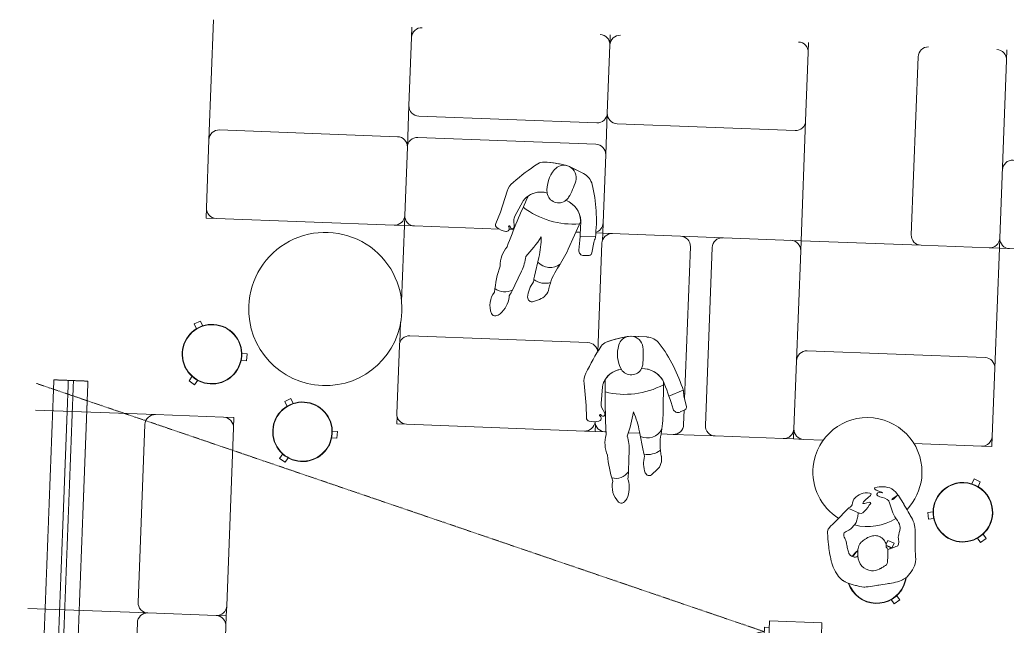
# Model space of a CAD drawing. Header units: millimetres. Extents: x 17567 to 83301, y -4294 to 56331.
# Drawn here: x 55143 to 60939, y 50159 to 53720 of the extents above; entities that cross this region are included whole.
import ezdxf

# ---------------------------------------------------------------- set-up
doc = ezdxf.new("R2010")
doc.units = ezdxf.units.MM
doc.header["$MEASUREMENT"] = 0
doc.linetypes.add('APR_Dash_3_0-1_5', pattern=[4.5, 3, -1.5])
doc.linetypes.add('Dash', pattern=[6.35, 3.175, -3.175])
for name, color, linetype, lineweight in [('A-DETL-GENF', 92, 'Continuous', 13), ('E-ELEC-EQPM', 71, 'Continuous', 13), ('I-FURN', 40, 'Continuous', 13)]:
    doc.layers.add(name, color=color, linetype=linetype, lineweight=lineweight)

# ---------------------------------------------------------------- blocks, each defined once
blk = doc.blocks.new('Equipment_Retractable Projector Screen_SCR-003 - SCR-003_1-5347848-GA PLAN - LEVEL 11')
at = {"layer": 'I-FURN', "linetype": 'APR_Dash_3_0-1_5', "lineweight": 13}
for p, q in [((-952.9, -93.3), (-952.9, 106.7)), ((-952.9, 106.7), (1632.1, 106.7)), ((1632.1, 106.7), (1632.1, -93.3)), ((-952.9, -8.3), (-952.9, 21.7)), ((-952.9, 21.7), (1632.1, 21.7)), ((1632.1, 21.7), (1632.1, -8.3)), ((1632.1, -8.3), (-952.9, -8.3)), ((1632.1, -93.3), (-952.9, -93.3))]:
    blk.add_line(p, q, dxfattribs=at)
blk = doc.blocks.new('FFE_PRO-001_Projector_Ceiling mounted - PRO-001-4290699-GA PLAN - LEVEL 11')
at = {"layer": 'E-ELEC-EQPM'}
for p, q in [((-150, -148.7), (-150, 160.1)), ((-150, 160.1), (150, 160.1)), ((150, 160.1), (150, -148.7)), ((150, -148.7), (-150, -148.7)), ((-110.9, -176.1), (-110.9, -148.7)), ((-62.9, -148.7), (-62.9, -176.1)), ((-62.9, -176.1), (-110.9, -176.1))]:
    blk.add_line(p, q, dxfattribs=at)
at = {"layer": 'E-ELEC-EQPM', "linetype": 'Dash'}
for q in [(-1378.9, -4500), (1206.1, -4500)]:
    blk.add_line((-86.4, -179.8), q, dxfattribs=at)
blk = doc.blocks.new('Man Skinny_Seated_Plan_ENT - Man Skinny_Seated_Plan_ENT-3506717-GA PLAN - LEVEL 11')
at = {"layer": 'A-DETL-GENF'}
for p, q in [((-538.5, 292.1), (-610.7, 294.5)), ((-538.5, 292.1), (-610.7, 294.5)), ((-409.2, 297.7), (-538.5, 292.1)), ((-409.2, 297.7), (-538.5, 292.1)), ((-589.7, 186), (-557.2, 200.6)), ((-589.7, 186), (-557.2, 200.6)), ((-532, 204.2), (-434.6, 190.3)), ((-532, 204.2), (-434.6, 190.3)), ((-155.7, -85.4), (-145.6, 13.2)), ((-155.7, -85.4), (-146.2, 7)), ((-708.7, -12.2), (-820, -27)), ((-708.7, -12.2), (-820, -27)), ((-962.6, -73.4), (-938.4, -102.5)), ((-962.6, -73.4), (-938.4, -102.5)), ((-603.6, -156.8), (-422.5, -168)), ((-603.6, -156.8), (-422.5, -168)), ((-479.5, -281.1), (-508.7, -195.5)), ((-605.8, -256.1), (-593.8, -285.1)), ((-605.8, -256.1), (-593.8, -285.1)), ((-575, -295.1), (-514.4, -283.6)), ((-575, -295.1), (-514.4, -283.6))]:
    blk.add_line(p, q, dxfattribs=at)
for centre, radius, start, end in [((-611.4, 273.5), 21, 88.12684, 163.46483), ((-611.4, 273.5), 21, 88.12684, 163.46483), ((-404, 183.2), 114.6, 61.48248, 92.59875), ((-404, 183.2), 114.6, 61.48248, 92.59875), ((-513.5, 244.5), 123.1, 163.46483, 190.0284), ((-513.5, 244.5), 123.1, 163.46483, 190.0284), ((-1020.3, -935.9), 1392.2, 53.69227, 61.18723), ((-1020.3, -935.9), 1392.2, 53.69227, 61.18723), ((-810.3, -507.1), 690.4, 92.14779, 105.12257), ((-810.3, -507.1), 690.4, 92.14779, 105.12257), ((-774.4, 19.2), 174.9, 70.51913, 110.68976), ((-774.4, 19.2), 174.9, 70.51913, 110.68976), ((-715.1, -4173.8), 4357.9, 85.74595, 90.01299), ((-715.1, -4173.8), 4357.9, 85.74595, 90.01299), ((-617.4, 226.1), 17.6, 190.02616, 323.35945), ((-617.4, 226.1), 17.6, 190.02616, 323.35945), ((-594.7, 197.2), 12.3, 108.07596, 294.1692), ((-594.7, 197.2), 12.3, 108.07596, 294.1692), ((-599.9, 213), 4.28, 288.33978, 142.41323), ((-599.9, 213), 4.28, 288.33978, 142.41323), ((-538.4, 159.3), 45.4, 81.86725, 114.38813), ((-538.4, 159.3), 45.4, 81.86725, 114.38813), ((-7, 36.1), 478.8, 162.90389, 205.08967), ((-7, 36.1), 478.8, 162.9037, 205.0897), ((-445.6, 113.4), 77.7, 67.99627, 81.86634), ((-445.6, 113.4), 77.7, 67.99602, 81.86634), ((-463.6, 68.7), 125.9, 55.22333, 67.99627), ((-463.6, 68.7), 125.9, 2.67052, 67.99627), ((-233.6, 135.6), 62.8, 17.49659, 53.21888), ((-233.6, 135.6), 62.8, 17.49659, 53.21888), ((-1099.8, 115.9), 22.5, 132.58074, 212.84555), ((-1099.8, 115.9), 22.5, 132.58074, 212.84555), ((-1029.4, 38.2), 127.3, 72.1839, 132.27779), ((-1029.4, 38.2), 127.3, 72.1839, 132.27779), ((-882.9, 137), 92.2, 162.7096, 231.5682), ((-882.9, 137), 92.2, 162.7103, 231.5682), ((-463.6, 68.7), 125.9, 2.59222, 55.22333), ((-773.8, -38), 630.3, 4.66538, 17.78681), ((-773.8, -38), 630.3, 5.60432, 17.78681), ((-1062.8, 140), 66.6, 213.02503, 237.72213), ((-1062.8, 140), 66.6, 213.02503, 237.72213), ((-1025, 216.1), 151.4, 240.97851, 284.19342), ((-1025, 216.1), 151.4, 240.97851, 284.19342), ((-1005.3, 137.3), 70.2, 284.41019, 290.59312), ((-1005.3, 137.3), 70.2, 284.41019, 290.59312), ((-924.5, 283.8), 219.6, 255.18424, 265.67781), ((-924.5, 283.8), 219.6, 255.18424, 265.67781), ((-1314.4, -5018.6), 5097.2, 84.42544, 85.79882), ((-1314.4, -5018.6), 5097.2, 84.42544, 85.79882), ((-795.1, 308.9), 255.6, 264.57283, 284.61408), ((-795.1, 308.9), 255.6, 264.57283, 284.61408), ((-430.1, 761.2), 761.4, 246.7549, 257.78948), ((-430.1, 761.2), 761.4, 246.7549, 257.78948), ((-304.7, 15), 68.1, 119.21951, 239.69966), ((-256.9, -91.4), 184.7, 69.87921, 116.00616), ((-218.3, 14), 72.4, 7.53597, 69.86439), ((-781.1, 530.5), 547.5, 277.5928, 290.29782), ((-781.1, 530.5), 547.5, 277.5928, 290.29782), ((-218.3, 14), 72.4, 273.5364, 354.44782), ((-943, -57.1), 25.5, 108.37798, 219.7863), ((-943, -57.1), 25.5, 108.37798, 219.7863), ((-905, -176.2), 150.5, 70.29913, 107.81722), ((-905, -176.2), 150.5, 70.29913, 107.81722), ((-790.6, -245.4), 220.4, 97.67858, 106.79056), ((-790.6, -245.4), 220.4, 97.67858, 106.79056), ((-733.1, -61.5), 112.3, 164.22075, 216.86838), ((-733.1, -61.5), 112.3, 164.2197, 216.8672), ((-649.2, -60.1), 98.5, 153.38474, 238.59839), ((-649.2, -60.1), 98.5, 153.3707, 238.5667), ((-476.9, -41.3), 137.9, 288.0056, 358.94875), ((-476.9, -41.3), 137.9, 293.2265, 358.94875), ((-304.7, 15), 68.1, 239.69966, 259.54648), ((-240, 365.4), 424.4, 259.5461, 273.53661), ((-872.3, -47.5), 86, 219.78634, 278.7922), ((-872.3, -47.5), 86, 219.78634, 278.7922), ((-251.9, -75.5), 96.6, 304.25592, 354.1249), ((-251.9, -75.5), 96.6, 304.25592, 354.1249), ((-808, -463.2), 334.7, 76.49421, 98.79222), ((-808, -463.2), 334.7, 76.49421, 98.79222), ((-557.4, 579.8), 738, 256.49423, 266.4185), ((-557.4, 579.8), 738, 256.49423, 266.4185), ((-1207.1, 2185.3), 2481.2, 284.4905, 288.14952), ((-1207.1, 2185.3), 2481.2, 284.4905, 288.14952), ((-692.8, 576.7), 883.9, 283.74076, 304.08541), ((-692.8, 576.7), 883.9, 283.74076, 304.08541), ((-476.9, -41.3), 137.9, 288.0056, 293.2265), ((-579.1, -245), 29, 104.49232, 202.50805), ((-579.1, -245), 29, 104.49232, 202.50805), ((-578.4, -278.8), 16.6, 202.39525, 281.58956), ((-578.4, -278.8), 16.6, 202.39525, 281.58956), ((-503.9, -338.2), 55.6, 84.00084, 100.96231), ((-503.9, -338.2), 55.6, 84.00084, 100.96231), ((-493.4, -238.4), 44.8, 264.00103, 283.54491), ((-493.4, -238.4), 44.8, 264.00103, 283.54491)]:
    blk.add_arc(centre, radius, start, end, dxfattribs=at)
blk = doc.blocks.new('Man_Sitting_01_ENT - Man Sitting-9509310-GA PLAN - LEVEL 11')
at = {"layer": 'I-FURN'}
for p, q in [((0, 289.9), (-11, 283.6)), ((0, 289.9), (-11, 283.6)), ((11.5, 295.5), (0, 289.9)), ((11.5, 295.5), (0, 289.9)), ((35.3, 304.9), (23.4, 300.5)), ((35.3, 304.9), (23.4, 300.5)), ((47.3, 308.6), (35.3, 304.9)), ((47.3, 308.6), (35.3, 304.9)), ((59.4, 311.6), (47.3, 308.6)), ((59.4, 311.6), (47.3, 308.6)), ((71.7, 313.8), (59.4, 311.6)), ((71.7, 313.8), (59.4, 311.6)), ((78.9, 314.6), (71.7, 313.8)), ((78.9, 314.6), (71.7, 313.8)), ((84.2, 315), (78.9, 314.6)), ((84.2, 315), (78.9, 314.6)), ((96.8, 316), (84.2, 315)), ((96.8, 316), (84.2, 315)), ((109.3, 316.8), (96.8, 316)), ((109.3, 316.8), (96.8, 316)), ((121.9, 317.4), (109.3, 316.8)), ((121.9, 317.4), (109.3, 316.8)), ((134.4, 317.8), (121.9, 317.4)), ((134.4, 317.8), (121.9, 317.4)), ((147, 318.1), (134.4, 317.8)), ((147, 318.1), (134.4, 317.8)), ((159.5, 318.3), (147, 318.1)), ((159.5, 318.3), (147, 318.1)), ((172.1, 318.4), (159.5, 318.3)), ((172.1, 318.4), (159.5, 318.3)), ((179.6, 318.4), (172.1, 318.4)), ((179.6, 318.4), (172.1, 318.4)), ((184.6, 318.4), (179.6, 318.4)), ((184.6, 318.4), (179.6, 318.4)), ((197.2, 318.1), (184.6, 318.4)), ((197.2, 318.1), (184.6, 318.4)), ((234.8, 316), (222.2, 317)), ((234.8, 316), (222.2, 317)), ((247.3, 314.7), (234.8, 316)), ((247.3, 314.7), (234.8, 316)), ((255.1, 313.7), (247.3, 314.7)), ((255.1, 313.7), (247.3, 314.7)), ((259.9, 312.9), (255.1, 313.7)), ((259.9, 312.9), (255.1, 313.7)), ((271.9, 308.3), (259.9, 312.9)), ((271.9, 308.3), (259.9, 312.9)), ((276.3, 304.4), (271.9, 308.3)), ((276.3, 304.4), (271.9, 308.3)), ((280.7, 299.2), (276.3, 304.4)), ((280.7, 299.2), (276.3, 304.4)), ((288.6, 289.3), (280.7, 299.2)), ((288.6, 289.3), (280.7, 299.2)), ((-55, 238.4), (-61.2, 227.5)), ((-55, 238.4), (-61.2, 227.5)), ((-47.9, 249.1), (-55, 238.4)), ((-47.9, 249.1), (-55, 238.4)), ((-45.4, 252.5), (-47.9, 249.1)), ((-45.4, 252.5), (-47.9, 249.1)), ((-11, 283.6), (-21.3, 276.5)), ((-11, 283.6), (-21.3, 276.5)), ((296.3, 279.3), (288.6, 289.3)), ((296.3, 279.3), (288.6, 289.3)), ((303.8, 269.3), (296.3, 279.3)), ((303.8, 269.3), (296.3, 279.3)), ((311.2, 259.3), (303.8, 269.3)), ((311.2, 259.3), (303.8, 269.3)), ((318.7, 249.3), (311.2, 259.3)), ((318.7, 249.3), (311.2, 259.3)), ((326.2, 239.5), (318.7, 249.3)), ((326.2, 239.5), (318.7, 249.3)), ((-80.6, 181.3), (-85.2, 169.3)), ((-80.6, 181.3), (-85.2, 169.3)), ((-78.2, 187.8), (-80.6, 181.3)), ((-78.2, 187.8), (-80.6, 181.3)), ((-76.2, 193.2), (-78.2, 187.8)), ((-76.2, 193.2), (-78.2, 187.8)), ((-71.6, 204.9), (-76.2, 193.2)), ((-71.6, 204.9), (-76.2, 193.2)), ((-66.7, 216.3), (-71.6, 204.9)), ((-66.7, 216.3), (-71.6, 204.9)), ((-61.2, 227.5), (-66.7, 216.3)), ((-61.2, 227.5), (-66.7, 216.3)), ((88.7, 169.8), (89.9, 177.6)), ((88.7, 169.8), (89.9, 177.6)), ((89.9, 177.6), (93.1, 185.6)), ((89.9, 177.6), (93.1, 185.6)), ((93.1, 185.6), (97.7, 193.1)), ((93.1, 185.6), (97.7, 193.1)), ((97.7, 193.1), (103.5, 199.5)), ((97.7, 193.1), (103.5, 199.5)), ((103.5, 199.5), (110, 204.2)), ((103.5, 199.5), (110, 204.2)), ((110, 204.2), (114.4, 206.1)), ((110, 204.2), (114.4, 206.1)), ((114.4, 206.1), (116.8, 206.8)), ((114.4, 206.1), (116.8, 206.8)), ((116.8, 206.8), (123.8, 208.4)), ((116.8, 206.8), (123.8, 208.4)), ((123.8, 208.4), (130.7, 209.5)), ((123.8, 208.4), (130.7, 209.5)), ((130.7, 209.5), (137.6, 210.3)), ((130.7, 209.5), (137.6, 210.3)), ((137.6, 210.3), (144.6, 210.9)), ((137.6, 210.3), (144.6, 210.9)), ((144.6, 210.9), (151.5, 211.2)), ((144.6, 210.9), (151.5, 211.2)), ((151.5, 211.2), (158.5, 211.5)), ((151.5, 211.2), (158.5, 211.5)), ((158.5, 211.5), (165.5, 211.8)), ((158.5, 211.5), (165.5, 211.8)), ((165.5, 211.8), (172.4, 212.2)), ((165.5, 211.8), (172.4, 212.2)), ((172.4, 212.2), (179.3, 212.7)), ((172.4, 212.2), (179.3, 212.7)), ((179.3, 212.7), (184.8, 213.4)), ((179.3, 212.7), (184.8, 213.4)), ((184.8, 213.4), (186.2, 213.6)), ((184.8, 213.4), (186.2, 213.6)), ((186.2, 213.6), (193.1, 215)), ((186.2, 213.6), (193.1, 215)), ((193.1, 215), (200, 216.9)), ((193.1, 215), (200, 216.9)), ((200, 216.9), (207, 218.8)), ((200, 216.9), (207, 218.8)), ((207, 218.8), (213.8, 220.6)), ((207, 218.8), (213.8, 220.6)), ((213.8, 220.6), (220.7, 221.7)), ((213.8, 220.6), (220.7, 221.7)), ((220.7, 221.7), (227.5, 221.9)), ((220.7, 221.7), (227.5, 221.9)), ((227.5, 221.9), (230.5, 221.6)), ((227.5, 221.9), (230.5, 221.6)), ((230.5, 221.6), (233.9, 220.6)), ((230.5, 221.6), (233.9, 220.6)), ((233.9, 220.6), (238.9, 217.1)), ((233.9, 220.6), (238.9, 217.1)), ((238.9, 217.1), (242.6, 211.6)), ((238.9, 217.1), (242.6, 211.6)), ((242.6, 211.6), (245.4, 204.8)), ((242.6, 211.6), (245.4, 204.8)), ((245.4, 204.8), (247.8, 197.3)), ((245.4, 204.8), (247.8, 197.3)), ((247.8, 197.3), (250.2, 189.5)), ((247.8, 197.3), (250.2, 189.5)), ((250.2, 189.5), (253, 182.2)), ((250.2, 189.5), (253, 182.2)), ((253, 182.2), (256.5, 175.8)), ((253, 182.2), (256.5, 175.8)), ((256.5, 175.8), (258.1, 173.8)), ((256.5, 175.8), (258.1, 173.8)), ((342.1, 219.8), (334.2, 229.6)), ((342.1, 219.8), (334.2, 229.6)), ((350, 210.1), (342.1, 219.8)), ((350, 210.1), (342.1, 219.8)), ((357.9, 200.3), (350, 210.1)), ((357.9, 200.3), (350, 210.1)), ((365.8, 190.6), (357.9, 200.3)), ((365.8, 190.6), (357.9, 200.3)), ((373.6, 180.7), (365.8, 190.6)), ((373.6, 180.7), (365.8, 190.6)), ((380.3, 172.2), (373.6, 180.7)), ((380.3, 172.2), (373.6, 180.7)), ((-93.6, 132.1), (-93.6, 120.2)), ((-93.6, 132.1), (-93.6, 120.2)), ((-93.6, 120.2), (-93.6, 107.7)), ((-93.6, 120.2), (-93.6, 107.7)), ((-89.3, 157.3), (-92.3, 145.2)), ((-89.3, 157.3), (-92.3, 145.2)), ((-85.2, 169.3), (-89.3, 157.3)), ((-85.2, 169.3), (-89.3, 157.3)), ((89.7, 162.7), (88.7, 169.8)), ((89.7, 162.7), (88.7, 169.8)), ((93.3, 157.1), (89.7, 162.7)), ((93.3, 157.1), (89.7, 162.7)), ((93.3, 155.5), (93.3, 157.1)), ((93.3, 155.5), (93.3, 157.1)), ((99, 155.3), (93.3, 155.5)), ((99, 155.3), (93.3, 155.5)), ((106.8, 154.7), (99, 155.3)), ((106.8, 154.7), (99, 155.3)), ((114.6, 153.7), (106.8, 154.7)), ((114.6, 153.7), (106.8, 154.7)), ((122.3, 152.3), (114.6, 153.7)), ((122.3, 152.3), (114.6, 153.7)), ((129.9, 150.5), (122.3, 152.3)), ((129.9, 150.5), (122.3, 152.3)), ((137.2, 148.4), (129.9, 150.5)), ((137.2, 148.4), (129.9, 150.5)), ((144.4, 145.6), (137.2, 148.4)), ((144.4, 145.6), (137.2, 148.4)), ((151.4, 142), (144.4, 145.6)), ((151.4, 142), (144.4, 145.6)), ((158.2, 137.5), (151.4, 142)), ((158.2, 137.5), (151.4, 142)), ((161.7, 134.8), (158.2, 137.5)), ((161.7, 134.8), (158.2, 137.5)), ((164.6, 132.1), (161.7, 134.8)), ((164.6, 132.1), (161.7, 134.8)), ((170.2, 126.2), (164.6, 132.1)), ((170.2, 126.2), (164.6, 132.1)), ((175, 120.1), (170.2, 126.2)), ((175, 120.1), (170.2, 126.2)), ((179.1, 113.7), (175, 120.1)), ((179.1, 113.7), (175, 120.1)), ((258.1, 173.8), (261, 170.4)), ((258.1, 173.8), (261, 170.4)), ((261, 170.4), (265.4, 165)), ((261, 170.4), (265.4, 165)), ((265.4, 165), (269.9, 159.6)), ((265.4, 165), (269.9, 159.6)), ((269.9, 159.6), (274.5, 154.2)), ((269.9, 159.6), (274.5, 154.2)), ((274.5, 154.2), (279.4, 149.1)), ((274.5, 154.2), (279.4, 149.1)), ((279.4, 149.1), (284.6, 144.3)), ((279.4, 149.1), (284.6, 144.3)), ((284.6, 144.3), (290.2, 140.1)), ((284.6, 144.3), (290.2, 140.1)), ((296.6, 136.6), (302.8, 133.8)), ((296.6, 136.6), (302.8, 133.8)), ((302.8, 133.8), (309.3, 131.1)), ((302.8, 133.8), (309.3, 131.1)), ((309.3, 131.1), (315.8, 128.7)), ((309.3, 131.1), (315.8, 128.7)), ((315.8, 128.7), (322.4, 126.5)), ((315.8, 128.7), (322.4, 126.5)), ((322.4, 126.5), (329, 124.4)), ((322.4, 126.5), (329, 124.4)), ((329, 124.4), (335.7, 122.5)), ((329, 124.4), (335.7, 122.5)), ((335.7, 122.5), (342.4, 120.5)), ((335.7, 122.5), (342.4, 120.5)), ((341.9, 116.3), (340.9, 114.5)), ((341.9, 116.3), (340.9, 114.5)), ((343.9, 119.6), (341.9, 116.3)), ((343.9, 119.6), (341.9, 116.3)), ((342.4, 120.5), (343.9, 119.6)), ((342.4, 120.5), (343.9, 119.6)), ((373.4, 168.1), (343.9, 119.6)), ((381.2, 170.7), (380.3, 172.2)), ((381.2, 170.7), (380.3, 172.2)), ((384.1, 162.4), (381.2, 170.7)), ((384.1, 162.4), (381.2, 170.7)), ((386.2, 159.2), (384.1, 162.4)), ((386.2, 159.2), (384.1, 162.4)), ((390.8, 154), (386.2, 159.2)), ((390.8, 154), (386.2, 159.2)), ((395.2, 150.7), (390.8, 154)), ((395.2, 150.7), (390.8, 154)), ((406.7, 145.9), (395.2, 150.7)), ((406.7, 145.9), (395.2, 150.7)), ((418.8, 141.6), (406.7, 145.9)), ((418.8, 141.6), (406.7, 145.9)), ((427.2, 135.8), (418.8, 141.6)), ((427.2, 135.8), (418.8, 141.6)), ((429.1, 133.8), (427.2, 135.8)), ((429.1, 133.8), (427.2, 135.8)), ((437.2, 123.4), (429.1, 133.8)), ((437.2, 123.4), (429.1, 133.8)), ((443.6, 112.3), (437.2, 123.4)), ((443.6, 112.3), (437.2, 123.4)), ((-93.6, 107.7), (-93.4, 95.1)), ((-93.6, 107.7), (-93.4, 95.1)), ((-93.4, 95.1), (-93.3, 82.5)), ((-93.4, 95.1), (-93.3, 82.5)), ((-93.3, 82.5), (-93, 70)), ((-93.3, 82.5), (-93, 70)), ((182.8, 107), (179.1, 113.7)), ((182.8, 107), (179.1, 113.7)), ((186.2, 100), (182.8, 107)), ((186.2, 100), (182.8, 107)), ((189.3, 92.9), (186.2, 100)), ((189.3, 92.9), (186.2, 100)), ((194.8, 77.4), (192.4, 85)), ((194.8, 77.4), (192.4, 85)), ((196.6, 69.8), (194.8, 77.4)), ((196.6, 69.8), (194.8, 77.4)), ((197.9, 62.2), (196.6, 69.8)), ((197.9, 62.2), (196.6, 69.8)), ((198.7, 54.7), (197.9, 62.2)), ((198.7, 54.7), (197.9, 62.2)), ((340.9, 114.5), (338.5, 103.7)), ((340.9, 114.5), (338.5, 103.7)), ((338.5, 103.7), (341.3, 93)), ((338.5, 103.7), (341.3, 93)), ((341.3, 93), (348.1, 82.3)), ((341.3, 93), (348.1, 82.3)), ((348.1, 82.3), (357.5, 71.6)), ((348.1, 82.3), (357.5, 71.6)), ((357.5, 71.6), (368.4, 60.9)), ((357.5, 71.6), (368.4, 60.9)), ((368.4, 60.9), (379.4, 50.3)), ((368.4, 60.9), (379.4, 50.3)), ((393.7, 77.6), (395.2, 85.1)), ((393.7, 77.6), (395.2, 85.1)), ((396, 63.4), (393.7, 77.6)), ((396, 63.4), (393.7, 77.6)), ((395.2, 85.1), (396.6, 86.3)), ((395.2, 85.1), (396.6, 86.3)), ((397.1, 49.3), (396, 63.4)), ((397.1, 49.3), (396, 63.4)), ((396.6, 86.3), (404.5, 82.1)), ((396.6, 86.3), (404.5, 82.1)), ((404.5, 82.1), (414.7, 68.2)), ((404.5, 82.1), (414.7, 68.2)), ((414.7, 68.2), (425.7, 50.8)), ((414.7, 68.2), (425.7, 50.8)), ((448.5, 100.8), (443.6, 112.3)), ((448.5, 100.8), (443.6, 112.3)), ((452.2, 89.5), (448.5, 100.8)), ((452.2, 89.5), (448.5, 100.8)), ((452.8, 51.2), (454.5, 64.2)), ((452.8, 51.2), (454.5, 64.2)), ((454.5, 64.2), (454.3, 77.2)), ((454.5, 64.2), (454.3, 77.2)), ((-92.7, 55.7), (-92.5, 44.9)), ((-92.7, 55.7), (-92.5, 44.9)), ((-92.5, 44.9), (-92.2, 32.3)), ((-92.5, 44.9), (-92.2, 32.3)), ((-92.2, 32.3), (-91.9, 19.8)), ((-92.2, 32.3), (-91.9, 19.8)), ((-91.9, 19.8), (-91.6, 7.2)), ((-91.9, 19.8), (-91.6, 7.2)), ((173.5, -2.2), (179.6, 3.3)), ((173.5, -2.2), (179.6, 3.3)), ((179.6, 3.3), (185.5, 9.8)), ((179.6, 3.3), (185.5, 9.8)), ((185.5, 9.8), (187.1, 11.9)), ((185.5, 9.8), (187.1, 11.9)), ((187.1, 11.9), (190.7, 17.2)), ((187.1, 11.9), (190.7, 17.2)), ((190.7, 17.2), (194.5, 24.6)), ((190.7, 17.2), (194.5, 24.6)), ((194.5, 24.6), (197, 32.1)), ((194.5, 24.6), (197, 32.1)), ((197, 32.1), (198.4, 39.6)), ((197, 32.1), (198.4, 39.6)), ((198.4, 39.6), (198.9, 47.1)), ((198.4, 39.6), (198.9, 47.1)), ((198.8, 52.5), (198.7, 54.7)), ((198.8, 52.5), (198.7, 54.7)), ((198.9, 47.1), (198.8, 52.5)), ((198.9, 47.1), (198.8, 52.5)), ((379.4, 50.3), (388.4, 40.7)), ((379.4, 50.3), (388.4, 40.7)), ((388.4, 40.7), (389.6, 40.1)), ((388.4, 40.7), (389.6, 40.1)), ((389.6, 40.1), (394.6, 43.4)), ((389.6, 40.1), (394.6, 43.4)), ((394.6, 43.4), (397.1, 49.3)), ((394.6, 43.4), (397.1, 49.3)), ((425.7, 50.8), (436.1, 36.2)), ((425.7, 50.8), (436.1, 36.2)), ((436.1, 36.2), (444.5, 30.6)), ((436.1, 36.2), (444.5, 30.6)), ((444.5, 30.6), (447.8, 34.1)), ((444.5, 30.6), (447.8, 34.1)), ((447.8, 34.1), (449.6, 38.8)), ((447.8, 34.1), (449.6, 38.8)), ((449.6, 38.8), (452.8, 51.2)), ((449.6, 38.8), (452.8, 51.2)), ((468.5, 5.3), (462.8, -1.7)), ((468.5, 5.3), (462.8, -1.7)), ((475.1, 7.5), (468.5, 5.3)), ((475.1, 7.5), (468.5, 5.3)), ((476.9, 3.8), (475.1, 7.5)), ((476.9, 3.8), (475.1, 7.5)), ((479.4, -8.7), (476.9, 3.8)), ((479.4, -8.7), (476.9, 3.8)), ((-91.2, -7.5), (-90.8, -17.9)), ((-91.2, -7.5), (-90.8, -17.9)), ((-90.8, -17.9), (-90, -30.4)), ((-90.8, -17.9), (-90, -30.4)), ((-90, -30.4), (-88.8, -42.8)), ((-90, -30.4), (-88.8, -42.8)), ((-88.8, -42.8), (-87, -55.3)), ((-88.8, -42.8), (-87, -55.3)), ((-87, -55.3), (-84.8, -67.7)), ((-87, -55.3), (-84.8, -67.7)), ((33.6, -12.3), (70.7, -17.7)), ((70.7, -17.7), (84.2, -19.7)), ((84.2, -19.7), (99, -21.8)), ((107.8, -23.6), (108.6, -22.7)), ((107.8, -23.6), (108.6, -22.7)), ((110.5, -35.8), (107.8, -23.6)), ((110.5, -35.8), (107.8, -23.6)), ((111.1, -38.4), (110.5, -35.8)), ((111.1, -38.4), (110.5, -35.8)), ((113.1, -48.1), (111.1, -38.4)), ((113.1, -48.1), (111.1, -38.4)), ((115.7, -60.4), (113.1, -48.1)), ((115.7, -60.4), (113.1, -48.1)), ((116.5, -19.8), (123.4, -15.6)), ((116.5, -19.8), (123.4, -15.6)), ((123.4, -15.6), (124.6, -15.3)), ((123.4, -15.6), (124.6, -15.3)), ((124.6, -15.3), (131, -16.1)), ((124.6, -15.3), (131, -16.1)), ((131, -16.1), (138.8, -17.7)), ((131, -16.1), (138.8, -17.7)), ((138.8, -17.7), (140.5, -17.5)), ((138.8, -17.7), (140.5, -17.5)), ((140.5, -17.5), (146.3, -15.9)), ((140.5, -17.5), (146.3, -15.9)), ((146.3, -15.9), (153.5, -13.4)), ((146.3, -15.9), (153.5, -13.4)), ((153.5, -13.4), (160.5, -10.4)), ((153.5, -13.4), (160.5, -10.4)), ((160.5, -10.4), (167.1, -6.7)), ((160.5, -10.4), (167.1, -6.7)), ((167.1, -6.7), (173.5, -2.2)), ((167.1, -6.7), (173.5, -2.2)), ((408.2, -45.9), (400.2, -58.1)), ((408.2, -45.9), (400.2, -58.1)), ((415, -31.8), (408.2, -45.9)), ((415, -31.8), (408.2, -45.9)), ((421.3, -18), (415, -31.8)), ((421.3, -18), (415, -31.8)), ((427.7, -7.1), (421.3, -18)), ((427.7, -7.1), (421.3, -18)), ((434.9, -1.4), (427.7, -7.1)), ((434.9, -1.4), (427.7, -7.1)), ((437.7, -1.1), (434.9, -1.4)), ((437.7, -1.1), (434.9, -1.4)), ((444.4, -5.9), (437.7, -1.1)), ((444.4, -5.9), (437.7, -1.1)), ((442.9, -34.2), (445.8, -20.5)), ((442.9, -34.2), (445.8, -20.5)), ((443.6, -35.3), (442.9, -34.2)), ((443.6, -35.3), (442.9, -34.2)), ((446.7, -31.9), (443.6, -35.3)), ((446.7, -31.9), (443.6, -35.3)), ((444.9, -6.5), (444.4, -5.9)), ((444.9, -6.5), (444.4, -5.9)), ((445.8, -20.5), (444.9, -6.5)), ((445.8, -20.5), (444.9, -6.5)), ((452.4, -20.1), (446.7, -31.9)), ((452.4, -20.1), (446.7, -31.9)), ((459.4, -6.4), (452.4, -20.1)), ((459.4, -6.4), (452.4, -20.1)), ((462.8, -1.7), (459.4, -6.4)), ((462.8, -1.7), (459.4, -6.4)), ((469.7, -69.9), (473.5, -57.8)), ((469.7, -69.9), (473.5, -57.8)), ((473.5, -57.8), (476.1, -45.7)), ((473.5, -57.8), (476.1, -45.7)), ((476.1, -45.7), (477.7, -33.6)), ((476.1, -45.7), (477.7, -33.6)), ((477.7, -33.6), (479, -21.4)), ((477.7, -33.6), (479, -21.4)), ((479, -21.4), (479.1, -20.3)), ((479, -21.4), (479.1, -20.3)), ((479.1, -20.3), (479.4, -8.7)), ((479.1, -20.3), (479.4, -8.7)), ((-84.8, -67.7), (-82.5, -77.6)), ((-84.8, -67.7), (-82.5, -77.6)), ((-77.9, -92.1), (-72.5, -103.4)), ((-77.9, -92.1), (-72.5, -103.4)), ((-72.5, -103.4), (-65.9, -114)), ((-72.5, -103.4), (-65.9, -114)), ((-65.9, -114), (-58.3, -124.1)), ((-65.9, -114), (-58.3, -124.1)), ((118.4, -72.6), (115.7, -60.4)), ((118.4, -72.6), (115.7, -60.4)), ((120.2, -79.7), (118.4, -72.6)), ((120.2, -79.7), (118.4, -72.6)), ((122.3, -84.2), (120.2, -79.7)), ((122.3, -84.2), (120.2, -79.7)), ((131.4, -90.4), (122.3, -84.2)), ((131.4, -90.4), (122.3, -84.2)), ((144.7, -92.4), (131.4, -90.4)), ((144.7, -92.4), (131.4, -90.4)), ((159.7, -92.8), (144.7, -92.4)), ((159.7, -92.8), (144.7, -92.4)), ((173.8, -94), (159.7, -92.8)), ((173.8, -94), (159.7, -92.8)), ((177.4, -94.9), (173.8, -94)), ((177.4, -94.9), (173.8, -94)), ((185.9, -97.8), (177.4, -94.9)), ((185.9, -97.8), (177.4, -94.9)), ((197.8, -102.5), (185.9, -97.8)), ((197.8, -102.5), (185.9, -97.8)), ((209.8, -107), (197.8, -102.5)), ((209.8, -107), (197.8, -102.5)), ((221.7, -110.5), (209.8, -107)), ((221.7, -110.5), (209.8, -107)), ((227.8, -111.6), (221.7, -110.5)), ((227.8, -111.6), (221.7, -110.5)), ((233.6, -111.9), (227.8, -111.6)), ((233.6, -111.9), (227.8, -111.6)), ((245.4, -110.3), (233.6, -111.9)), ((245.4, -110.3), (233.6, -111.9)), ((257.3, -106.4), (245.4, -110.3)), ((257.3, -106.4), (245.4, -110.3)), ((269.1, -101), (257.3, -106.4)), ((269.1, -101), (257.3, -106.4)), ((280.9, -95), (269.1, -101)), ((280.9, -95), (269.1, -101)), ((292.8, -89.1), (280.9, -95)), ((292.8, -89.1), (280.9, -95)), ((304.6, -84.3), (292.8, -89.1)), ((304.6, -84.3), (292.8, -89.1)), ((309.2, -82.8), (304.6, -84.3)), ((309.2, -82.8), (304.6, -84.3)), ((316.5, -80.9), (309.2, -82.8)), ((316.5, -80.9), (309.2, -82.8)), ((328.8, -78.3), (316.5, -80.9)), ((328.8, -78.3), (316.5, -80.9)), ((341.4, -75.9), (328.8, -78.3)), ((341.4, -75.9), (328.8, -78.3)), ((354, -73.8), (341.4, -75.9)), ((354, -73.8), (341.4, -75.9)), ((366.5, -71.5), (354, -73.8)), ((366.5, -71.5), (354, -73.8)), ((378.7, -69), (366.5, -71.5)), ((378.7, -69), (366.5, -71.5)), ((387.8, -66.7), (378.7, -69)), ((387.8, -66.7), (378.7, -69)), ((390.3, -65.9), (387.8, -66.7)), ((390.3, -65.9), (387.8, -66.7)), ((400.2, -58.1), (390.3, -65.9)), ((400.2, -58.1), (390.3, -65.9)), ((396.8, -94.3), (413.8, -116.6)), ((414.8, -118.6), (400.9, -92.4)), ((427.4, -118.7), (437.4, -112)), ((427.4, -118.7), (437.4, -112)), ((437.4, -112), (447.5, -103.9)), ((437.4, -112), (447.5, -103.9)), ((447.5, -103.9), (456.8, -93.9)), ((447.5, -103.9), (456.8, -93.9)), ((456.8, -93.9), (460.1, -89.1)), ((456.8, -93.9), (460.1, -89.1)), ((460.1, -89.1), (464.3, -82)), ((460.1, -89.1), (464.3, -82)), ((464.3, -82), (469.7, -69.9)), ((464.3, -82), (469.7, -69.9)), ((-58.3, -124.1), (-49.6, -133.5)), ((-58.3, -124.1), (-49.6, -133.5)), ((-49.6, -133.5), (-40, -142.4)), ((-49.6, -133.5), (-40, -142.4)), ((-40, -142.4), (-29.7, -150.7)), ((-40, -142.4), (-29.7, -150.7)), ((-29.7, -150.7), (-18.6, -158.5)), ((-29.7, -150.7), (-18.6, -158.5)), ((-18.6, -158.5), (-7.3, -165.3)), ((-18.6, -158.5), (-7.3, -165.3)), ((-7.3, -165.3), (4.2, -170.8)), ((-7.3, -165.3), (4.2, -170.8)), ((4.2, -170.8), (15.9, -174.8)), ((4.2, -170.8), (15.9, -174.8)), ((300, -175.6), (311.7, -170.9)), ((300, -175.6), (311.7, -170.9)), ((311.7, -170.9), (323.3, -166.1)), ((311.7, -170.9), (323.3, -166.1)), ((323.3, -166.1), (334.9, -161.3)), ((323.3, -166.1), (334.9, -161.3)), ((334.9, -161.3), (346.5, -156.5)), ((334.9, -161.3), (346.5, -156.5)), ((346.5, -156.5), (358.1, -151.7)), ((346.5, -156.5), (358.1, -151.7)), ((358.1, -151.7), (360.7, -150.6)), ((358.1, -151.7), (360.7, -150.6)), ((360.7, -150.6), (369.7, -146.8)), ((360.7, -150.6), (369.7, -146.8)), ((369.7, -146.8), (381.2, -141.8)), ((369.7, -146.8), (381.2, -141.8)), ((381.2, -141.8), (392.7, -136.7)), ((381.2, -141.8), (392.7, -136.7)), ((392.7, -136.7), (404.2, -131.6)), ((392.7, -136.7), (404.2, -131.6)), ((404.2, -131.6), (414.3, -127)), ((404.2, -131.6), (414.3, -127)), ((414.3, -127), (415.4, -126.3)), ((414.3, -127), (415.4, -126.3)), ((415.4, -126.3), (414.8, -118.6)), ((414.8, -118.6), (418.3, -123)), ((414.8, -118.6), (418.3, -123)), ((415.4, -126.3), (414.8, -118.6)), ((418.3, -123), (421.2, -122.5)), ((418.3, -123), (421.2, -122.5)), ((421.2, -122.5), (427.4, -118.7)), ((421.2, -122.5), (427.4, -118.7)), ((15.9, -174.8), (28, -177.5)), ((15.9, -174.8), (28, -177.5)), ((28, -177.5), (33.6, -178.3)), ((28, -177.5), (33.6, -178.3)), ((33.6, -178.3), (40.5, -178.9)), ((33.6, -178.3), (40.5, -178.9)), ((40.5, -178.9), (53, -179.8)), ((40.5, -178.9), (53, -179.8)), ((53, -179.8), (65.5, -180.7)), ((53, -179.8), (65.5, -180.7)), ((79.6, -182), (90.5, -183.4)), ((79.6, -182), (90.5, -183.4)), ((90.5, -183.4), (103, -184.9)), ((90.5, -183.4), (103, -184.9)), ((103, -184.9), (115.4, -186.5)), ((103, -184.9), (115.4, -186.5)), ((115.4, -186.5), (127.9, -188.1)), ((115.4, -186.5), (127.9, -188.1)), ((127.9, -188.1), (140.3, -189.7)), ((127.9, -188.1), (140.3, -189.7)), ((140.3, -189.7), (152.8, -191.3)), ((140.3, -189.7), (152.8, -191.3)), ((152.8, -191.3), (165.3, -192.8)), ((152.8, -191.3), (165.3, -192.8)), ((165.3, -192.8), (171.3, -193.6)), ((165.3, -192.8), (171.3, -193.6)), ((171.3, -193.6), (177.7, -194.3)), ((171.3, -193.6), (177.7, -194.3)), ((177.7, -194.3), (190.3, -195.8)), ((177.7, -194.3), (190.3, -195.8)), ((190.3, -195.8), (202.8, -196.9)), ((190.3, -195.8), (202.8, -196.9)), ((202.8, -196.9), (215.4, -197.5)), ((202.8, -196.9), (215.4, -197.5)), ((215.4, -197.5), (227.9, -197.3)), ((215.4, -197.5), (227.9, -197.3)), ((240.3, -195.8), (252.5, -193)), ((240.3, -195.8), (252.5, -193)), ((252.5, -193), (264.6, -189.3)), ((252.5, -193), (264.6, -189.3)), ((264.6, -189.3), (276.5, -185)), ((264.6, -189.3), (276.5, -185)), ((276.5, -185), (288.3, -180.4)), ((276.5, -185), (288.3, -180.4)), ((288.3, -180.4), (294.6, -177.8)), ((288.3, -180.4), (294.6, -177.8)), ((294.6, -177.8), (300, -175.6)), ((294.6, -177.8), (300, -175.6))]:
    blk.add_line(p, q, dxfattribs=at)
at = {"layer": 'I-FURN', "flags": 128}
blk.add_lwpolyline([(-0.3, 41.3), (0.6, 39.2), (1.1, 37.9), (2.2, 35.5), (2.7, 34.3), (3.5, 32.2), (4.3, 30.3), (4.8, 29.1), (5.7, 27), (6.3, 25.6), (6.6, 24.8), (7.2, 23.3), (8.5, 20), (8.8, 19.3), (8.9, 18.9), (9.1, 18.5), (9.2, 18.3), (9.3, 18.1), (9.5, 17.7), (9.6, 17.5), (9.8, 17.1), (9.8, 17), (10, 16.7), (10.1, 16.4), (10.2, 16.2), (10.5, 15.8), (10.7, 15.5), (11.1, 14.7), (12.4, 12.6), (13.2, 11.2)], dxfattribs=at)
at = {"layer": 'I-FURN'}
for centre, radius, start, end in [((74.2, 163.5), 146.1, 110.32095, 115.38023), ((74.2, 163.5), 146.1, 110.32095, 115.38023), ((189.3, -119.1), 437.3, 85.68195, 88.97099), ((189.3, -119.1), 437.3, 85.68195, 88.97099), ((41.8, 188), 108.4, 132.09488, 143.50856), ((41.8, 188), 108.4, 132.09488, 143.50856), ((81.8, 143.8), 168.1, 127.8222, 132.09488), ((81.8, 143.8), 168.1, 127.8222, 132.09488), ((558.9, 419.5), 294.1, 217.72546, 220.18741), ((558.9, 419.5), 294.1, 217.72546, 220.18741), ((-24.4, 131.9), 69.1, 168.89394, 179.77194), ((-24.4, 131.9), 69.1, 168.89394, 179.77194), ((81.8, 68.9), 87.3, 82.45093, 167.54907), ((312.9, 173), 39.9, 235.37159, 245.87978), ((312.9, 173), 39.9, 235.37159, 245.87978), ((1371.3, 96.1), 1464.5, 181.02317, 181.57549), ((1371.3, 96.1), 1464.5, 181.02317, 181.57549), ((77.5, 69.9), 82.8, 167.54907, 200.15334), ((97.6, 52.5), 100.2, 18.9596, 23.77355), ((97.6, 52.5), 100.2, 18.9596, 23.77355), ((409, 75.5), 45.4, 2.11292, 17.95703), ((409, 75.5), 45.4, 2.11292, 17.95703), ((526.1, 16), 617.8, 180.8186, 182.1815), ((526.1, 16), 617.8, 180.8186, 182.1815), ((44.3, 17.7), 31.8, 191.75191, 250.24809), ((112.2, 68.8), 91.6, 261.71161, 267.7353), ((108.5, -10.2), 12.5, 270.56654, 309.78144), ((108.5, -10.2), 12.5, 270.56654, 309.78144), ((-1.8, -59.5), 82.8, 192.67491, 203.18062), ((-1.8, -59.5), 82.8, 192.67491, 203.18062), ((407.7, -85.4), 14.1, 178.75974, 219.24026), ((385.3, -100.7), 17.6, 28, 62), ((45.6, -464.6), 284.6, 83.15621, 85.99294), ((45.6, -464.6), 284.6, 83.15621, 85.99294), ((226.5, -133), 64.3, 271.28613, 282.43086), ((226.5, -133), 64.3, 271.28613, 282.43086)]:
    blk.add_arc(centre, radius, start, end, dxfattribs=at)
blk = doc.blocks.new('Existing Furniture_Meeting Table Round_ET3 - ET3-9711605-GA PLAN - LEVEL 11')
at = {"layer": 'I-FURN'}
for start, end in [(360, 180), (180, 360)]:
    blk.add_arc((49.3, -3000), 450, start, end, dxfattribs=at)
blk = doc.blocks.new('Existing Furniture_Aalto Stool 60_EC4 - EC4B-10015312-GA PLAN - LEVEL 11')
at = {"layer": 'I-FURN'}
for p, q in [((20, 205), (-20, 205)), ((-20, 181.2), (-20, 205)), ((20, 205), (20, 174)), ((167.5, -119.8), (139.6, -103.7)), ((159.6, -69.1), (187.5, -85.2)), ((167.5, -119.8), (187.5, -85.2)), ((-169.7, -116), (-167.5, -119.8)), ((-163.6, -117.5), (-167.5, -119.8))]:
    blk.add_line(p, q, dxfattribs=at)
for radius, start, end in [(175, 83.72976, 95.62145), (173, 84.27272, 95.30111), (173, 84.27272, 95.30111), (175, 153.43673, 168.79731), (173, 154.11669, 168.66738), (173, 154.11669, 168.66738), (175, 223.29244, 360), (173, 223.82773, 360), (173, 223.82773, 0), (173, 360, 15.90189), (173, 0, 15.90189), (175, 360, 16.54108)]:
    blk.add_arc((0, 0), radius, start, end, dxfattribs=at)
blk = doc.blocks.new('New Furniture_Small Coffee Table_NT7 - NT7-V115-GA PLAN - LEVEL 11')
at = {"layer": 'I-FURN'}
for start, end in [(45, 225), (7.66886, 45), (307.47032, 352.68841), (225, 289.39942)]:
    blk.add_arc((0, 0), 320, start, end, dxfattribs=at)
blk = doc.blocks.new('Existing Furniture_Aalto Stool 60_EC4 - EC4B-V165-GA PLAN - LEVEL 11')
at = {"layer": 'I-FURN'}
for p, q in [((20, 205), (-20, 205)), ((-20, 172.8), (-20, 205)), ((20, 205), (20, 172.8)), ((-187.5, -85.2), (-159.6, -69.1)), ((-187.5, -85.2), (-167.5, -119.8)), ((-139.6, -103.7), (-167.5, -119.8)), ((167.5, -119.8), (139.6, -103.7)), ((160.7, -69.7), (187.5, -85.2)), ((167.5, -119.8), (187.5, -85.2))]:
    blk.add_line(p, q, dxfattribs=at)
for radius, start, end in [(175, 360, 180), (173, 360, 180), (173, 0, 180), (175, 180, 360), (173, 180, 360), (173, 180, 0)]:
    blk.add_arc((0, 0), radius, start, end, dxfattribs=at)
blk = doc.blocks.new('Existing Furniture_Aalto Stool 60_EC4 - EC4B-V164-GA PLAN - LEVEL 11')
at = {"layer": 'I-FURN'}
for p, q in [((20, 205), (-20, 205)), ((-20, 172.8), (-20, 205)), ((20, 205), (20, 172.8)), ((-187.5, -85.2), (-159.6, -69.1)), ((-187.5, -85.2), (-167.5, -119.8)), ((-139.6, -103.7), (-167.5, -119.8)), ((167.5, -119.8), (139.6, -103.7)), ((159.6, -69.1), (187.5, -85.2)), ((167.5, -119.8), (187.5, -85.2))]:
    blk.add_line(p, q, dxfattribs=at)
for radius, start, end in [(175, 360, 180), (173, 360, 180), (173, 0, 180), (175, 180, 360), (173, 180, 360), (173, 180, 0)]:
    blk.add_arc((0, 0), radius, start, end, dxfattribs=at)
blk = doc.blocks.new('Pallet Plywood - Pallet Plywood 1165 x 1165-V330-GA PLAN - LEVEL 11')
at = {"layer": 'I-FURN'}
for p, q in [((582.5, 522.5), (582.5, 582.5)), ((582.5, -582.5), (582.5, -522.5)), ((-582.5, -582.5), (122.5, -582.5)), ((522.5, -582.5), (582.5, -582.5))]:
    blk.add_line(p, q, dxfattribs=at)
blk = doc.blocks.new('Pallet Plywood - Pallet Plywood 1165 x 1165-V331-GA PLAN - LEVEL 11')
at = {"layer": 'I-FURN'}
for p, q in [((-519.9, 582.5), (-582.5, 582.5)), ((582.5, 582.5), (525.1, 582.5)), ((582.5, 539.3), (582.5, 582.5)), ((582.5, -14.5), (582.5, 105.7)), ((582.5, -582.5), (582.5, -136.5))]:
    blk.add_line(p, q, dxfattribs=at)
blk = doc.blocks.new('Pallet Plywood - Pallet Plywood 1165 x 1165-V332-GA PLAN - LEVEL 11')
at = {"layer": 'I-FURN'}
for p, q in [((-522.5, 582.5), (-582.5, 582.5)), ((122.5, 582.5), (-122.5, 582.5)), ((582.5, 582.5), (522.5, 582.5)), ((582.5, 540.8), (582.5, 582.5)), ((582.5, -582.5), (582.5, -522.5)), ((-582.5, -582.5), (-522.5, -582.5)), ((-122.5, -582.5), (122.5, -582.5)), ((522.5, -582.5), (582.5, -582.5))]:
    blk.add_line(p, q, dxfattribs=at)
blk = doc.blocks.new('Pallet Plywood - Pallet Plywood 1165 x 1165-V333-GA PLAN - LEVEL 11')
at = {"layer": 'I-FURN'}
for p, q in [((-522.5, 582.5), (-582.5, 582.5)), ((582.5, 582.5), (-122.5, 582.5)), ((582.5, -582.5), (582.5, 582.5)), ((-582.5, -582.5), (-522.5, -582.5)), ((-122.5, -582.5), (122.5, -582.5)), ((522.5, -582.5), (582.5, -582.5))]:
    blk.add_line(p, q, dxfattribs=at)
blk = doc.blocks.new('Pallet Plywood - Pallet Plywood 1165 x 1165-V334-GA PLAN - LEVEL 11')
at = {"layer": 'I-FURN'}
for p, q in [((-522.5, 582.5), (-582.5, 582.5)), ((582.5, 582.5), (522.5, 582.5)), ((582.5, 522.5), (582.5, 582.5)), ((582.5, -582.5), (582.5, 122.5)), ((-582.5, -582.5), (-522.5, -582.5)), ((-122.5, -582.5), (582.5, -582.5))]:
    blk.add_line(p, q, dxfattribs=at)
blk = doc.blocks.new('Pallet Plywood - Pallet Plywood 1165 x 1165-V335-GA PLAN - LEVEL 11')
at = {"layer": 'I-FURN'}
for p, q in [((-522.5, 582.5), (-582.5, 582.5)), ((-582.5, 582.5), (-582.5, 522.5)), ((125.1, 582.5), (-122.5, 582.5)), ((582.5, 582.5), (525.1, 582.5)), ((582.5, 539.3), (582.5, 582.5)), ((-582.5, -522.5), (-582.5, -582.5)), ((582.5, -582.5), (582.5, -539.3))]:
    blk.add_line(p, q, dxfattribs=at)
blk = doc.blocks.new('Pallet Plywood - Pallet Plywood 1165 x 1165-V336-GA PLAN - LEVEL 11')
at = {"layer": 'I-FURN'}
for p, q in [((122.5, 582.5), (-582.5, 582.5)), ((582.5, 582.5), (522.5, 582.5)), ((582.5, 522.5), (582.5, 582.5)), ((582.5, -582.5), (582.5, -522.5))]:
    blk.add_line(p, q, dxfattribs=at)
blk = doc.blocks.new('Pallet Plywood - Pallet Plywood 1165 x 1165-V340-GA PLAN - LEVEL 11')
at = {"layer": 'I-FURN'}
for p, q in [((-522.5, 582.5), (-582.5, 582.5)), ((-582.5, 582.5), (-582.5, 522.5)), ((582.5, 582.5), (-122.5, 582.5)), ((-582.5, -522.5), (-582.5, -582.5)), ((-582.5, -582.5), (-522.5, -582.5)), ((-122.5, -582.5), (582.5, -582.5))]:
    blk.add_line(p, q, dxfattribs=at)
blk = doc.blocks.new('Pallet Cushion - Existing Cushion 1220 x 520-9593015-GA PLAN - LEVEL 11')
at = {"layer": 'I-FURN'}
for p, q in [((200, 582.5), (-200, 582.5)), ((-260, 522.5), (-260, -522.5)), ((260, -522.5), (260, 522.5))]:
    blk.add_line(p, q, dxfattribs=at)
for centre, start, end in [((-200, 522.5), 90, 180), ((200, 522.5), 360, 90), ((-200, -522.5), 180, 270), ((200, -522.5), 270, 360)]:
    blk.add_arc(centre, 60, start, end, dxfattribs=at)
blk = doc.blocks.new('Pallet Cushion - Existing Cushion 1220 x 520-V345-GA PLAN - LEVEL 11')
at = {"layer": 'I-FURN'}
for p, q in [((200, 582.5), (-200, 582.5)), ((-260, 522.5), (-260, -522.5)), ((260, 424.6), (260, 450.6)), ((260, 32), (260, 60.3)), ((260, -522.5), (260, -23.1)), ((-200, -582.5), (200, -582.5))]:
    blk.add_line(p, q, dxfattribs=at)
for centre, start, end in [((-200, 522.5), 90, 180), ((200, 522.5), 17.96466, 90), ((-200, -522.5), 180, 270), ((200, -522.5), 270, 360)]:
    blk.add_arc(centre, 60, start, end, dxfattribs=at)
blk = doc.blocks.new('Pallet Cushion - Existing Cushion 1220 x 520-V346-GA PLAN - LEVEL 11')
at = {"layer": 'I-FURN'}
for p, q in [((200, 582.5), (-200, 582.5)), ((-260, 522.5), (-260, -522.5)), ((260, -522.5), (260, 522.5))]:
    blk.add_line(p, q, dxfattribs=at)
for centre, start, end in [((-200, 522.5), 90, 180), ((200, 522.5), 360, 90), ((-200, -522.5), 180, 267.21603), ((200, -522.5), 275.68747, 360)]:
    blk.add_arc(centre, 60, start, end, dxfattribs=at)
blk = doc.blocks.new('Pallet Cushion - Existing Cushion 1220 x 520-V347-GA PLAN - LEVEL 11')
at = {"layer": 'I-FURN'}
for p, q in [((-260, 522.5), (-260, -522.5)), ((260, -522.5), (260, 522.5)), ((-200, -582.5), (200, -582.5))]:
    blk.add_line(p, q, dxfattribs=at)
for centre, start, end in [((-200, 522.5), 90, 180), ((200, 522.5), 360, 90), ((-200, -522.5), 180, 270), ((200, -522.5), 270, 360)]:
    blk.add_arc(centre, 60, start, end, dxfattribs=at)
blk = doc.blocks.new('Pallet Cushion - Existing Cushion 1220 x 520-V348-GA PLAN - LEVEL 11')
at = {"layer": 'I-FURN'}
for p, q in [((-260, 522.5), (-260, 280.5)), ((260, 149.4), (260, 522.5)), ((-260, 136.5), (-260, 92.3)), ((260, -522.5), (260, 59.4)), ((-260, -51.9), (-260, -522.5)), ((-200, -582.5), (200, -582.5))]:
    blk.add_line(p, q, dxfattribs=at)
for centre, start, end in [((-200, 522.5), 90, 180), ((200, 522.5), 360, 90), ((-200, -522.5), 180, 270), ((200, -522.5), 270, 360)]:
    blk.add_arc(centre, 60, start, end, dxfattribs=at)
blk = doc.blocks.new('Pallet Cushion - Existing Cushion 1220 x 520-V352-GA PLAN - LEVEL 11')
at = {"layer": 'I-FURN'}
for p, q in [((200, 582.5), (-200, 582.5)), ((-260, 522.5), (-260, -522.5)), ((-200, -582.5), (200, -582.5))]:
    blk.add_line(p, q, dxfattribs=at)
for centre, start, end in [((-200, 522.5), 90, 180), ((200, 522.5), 360, 90), ((-200, -522.5), 180, 270), ((200, -522.5), 270, 360)]:
    blk.add_arc(centre, 60, start, end, dxfattribs=at)
blk = doc.blocks.new('Pallet Cushion - Existing Cushion 1220 x 520-V350-GA PLAN - LEVEL 11')
at = {"layer": 'I-FURN'}
for p, q in [((200, 582.5), (-200, 582.5)), ((-260, 522.5), (-260, -522.5)), ((260, -522.5), (260, 522.5)), ((-200, -582.5), (200, -582.5))]:
    blk.add_line(p, q, dxfattribs=at)
for centre, start, end in [((-200, 522.5), 90, 180), ((200, 522.5), 360, 90), ((-200, -522.5), 180, 270), ((200, -522.5), 270, 360)]:
    blk.add_arc(centre, 60, start, end, dxfattribs=at)
blk = doc.blocks.new('Pallet Cushion - Existing Cushion 1220 x 520-V353-GA PLAN - LEVEL 11')
at = {"layer": 'I-FURN'}
for p, q in [((-260, 522.5), (-260, 406)), ((260, -522.5), (260, 522.5)), ((-260, -123.3), (-260, -522.5)), ((-200, -582.5), (200, -582.5))]:
    blk.add_line(p, q, dxfattribs=at)
for centre, start, end in [((-200, 522.5), 90, 180), ((200, 522.5), 360, 90), ((-200, -522.5), 180, 270), ((200, -522.5), 270, 0)]:
    blk.add_arc(centre, 60, start, end, dxfattribs=at)
blk = doc.blocks.new('Pallet Cushion - Existing Cushion 1220 x 520-V354-GA PLAN - LEVEL 11')
at = {"layer": 'I-FURN'}
for p, q in [((-130, 582.5), (-200, 582.5)), ((63.1, 582.5), (-4.7, 582.5)), ((200, 582.5), (193.2, 582.5)), ((-260, 522.5), (-260, 437.1)), ((-260, 372.3), (-260, -522.5)), ((260, -522.5), (260, 115.2))]:
    blk.add_line(p, q, dxfattribs=at)
for centre, start, end in [((-200, 522.5), 90, 180), ((200, 522.5), 2.67504, 90), ((-200, -522.5), 180, 270), ((200, -522.5), 270, 360)]:
    blk.add_arc(centre, 60, start, end, dxfattribs=at)
blk = doc.blocks.new('Pallet Plywood - Pallet Plywood 1165 x 1165-V356-GA PLAN - LEVEL 11')
at = {"layer": 'I-FURN'}
for p, q in [((122.5, 582.5), (-167.5, 582.5)), ((582.5, 582.5), (522.5, 582.5)), ((582.5, 522.5), (582.5, 582.5)), ((582.5, -582.5), (582.5, -522.5))]:
    blk.add_line(p, q, dxfattribs=at)
blk = doc.blocks.new('Pallet Plywood - Pallet Plywood 1165 x 1165-V357-GA PLAN - LEVEL 11')
at = {"layer": 'I-FURN'}
for p, q in [((122.5, 582.5), (-582.5, 582.5)), ((582.5, 582.5), (522.5, 582.5)), ((582.5, 522.5), (582.5, 582.5)), ((582.5, -582.5), (582.5, -522.5)), ((-582.5, -582.5), (122.5, -582.5)), ((522.5, -582.5), (582.5, -582.5))]:
    blk.add_line(p, q, dxfattribs=at)

msp = doc.modelspace()

# ---------------------------------------------------------------- block references
at = {"layer": 'A-DETL-GENF'}
for p, rotation in [((58426.6, 52992.7), 69.44787914630638), ((58730.4, 52008.3), 93.04791519929414)]:
    msp.add_blockref('Man Skinny_Seated_Plan_ENT - Man Skinny_Seated_Plan_ENT-3506717-GA PLAN - LEVEL 11', p, dxfattribs=dict(at, rotation=rotation))
at = {"layer": 'E-ELEC-EQPM', "rotation": 267.8165250542609}
msp.add_blockref('FFE_PRO-001_Projector_Ceiling mounted - PRO-001-4290699-GA PLAN - LEVEL 11', (59685.5, 50035.3), dxfattribs=at)
at = {"layer": 'I-FURN'}
for name, p, rotation in [('Pallet Plywood - Pallet Plywood 1165 x 1165-V330-GA PLAN - LEVEL 11', (56840.3, 53115.7), 267.8165250542611), ('Pallet Plywood - Pallet Plywood 1165 x 1165-V332-GA PLAN - LEVEL 11', (58004.4, 53071.3), 267.816525054261), ('Pallet Cushion - Existing Cushion 1220 x 520-V352-GA PLAN - LEVEL 11', (58016.7, 53393.6), 87.8165250542609), ('Pallet Plywood - Pallet Plywood 1165 x 1165-V333-GA PLAN - LEVEL 11', (59168.6, 53026.9), 267.8165250542611), ('Pallet Cushion - Existing Cushion 1220 x 520-V352-GA PLAN - LEVEL 11', (59180.9, 53349.2), 87.8165250542611), ('Pallet Plywood - Pallet Plywood 1165 x 1165-V334-GA PLAN - LEVEL 11', (60332.7, 52982.6), 267.816525054261), ('Pallet Cushion - Existing Cushion 1220 x 520-V347-GA PLAN - LEVEL 11', (60655, 52970.3), 357.816525054261), ('Pallet Plywood - Pallet Plywood 1165 x 1165-V356-GA PLAN - LEVEL 11', (61496.9, 52938.2), 267.8165250542596), ('Pallet Cushion - Existing Cushion 1220 x 520-9593015-GA PLAN - LEVEL 11', (56828, 52793.5), 87.8165250542608), ('Pallet Cushion - Existing Cushion 1220 x 520-V345-GA PLAN - LEVEL 11', (57992.1, 52749.1), 267.8165250542606), ('Pallet Cushion - Existing Cushion 1220 x 520-V348-GA PLAN - LEVEL 11', (61484.6, 52615.9), 87.81652505426092), ('Pallet Plywood - Pallet Plywood 1165 x 1165-V331-GA PLAN - LEVEL 11', (57960, 51907.2), 177.8165250542611), ('Existing Furniture_Meeting Table Round_ET3 - ET3-9711605-GA PLAN - LEVEL 11', (57001.3, 55021.4), 357.816525054261), ('Pallet Cushion - Existing Cushion 1220 x 520-V354-GA PLAN - LEVEL 11', (58799.4, 51875.2), 177.8165250542611), ('Pallet Plywood - Pallet Plywood 1165 x 1165-V335-GA PLAN - LEVEL 11', (59124.2, 51862.8), 177.8165250542611), ('Pallet Cushion - Existing Cushion 1220 x 520-V347-GA PLAN - LEVEL 11', (59446.5, 51850.5), 357.816525054261), ('Pallet Plywood - Pallet Plywood 1165 x 1165-V336-GA PLAN - LEVEL 11', (60288.3, 51818.4), 267.8165250542611), ('Existing Furniture_Aalto Stool 60_EC4 - EC4B-V164-GA PLAN - LEVEL 11', (56271.1, 51756.4), 24.81652505426064), ('Pallet Cushion - Existing Cushion 1220 x 520-V346-GA PLAN - LEVEL 11', (57945.2, 51585), 87.81652505426094), ('Pallet Cushion - Existing Cushion 1220 x 520-V353-GA PLAN - LEVEL 11', (60276.1, 51496.1), 87.81652505426113), ('Equipment_Retractable Projector Screen_SCR-003 - SCR-003_1-5347848-GA PLAN - LEVEL 11', (55387.6, 49970.8), 87.81652505426094), ('Existing Furniture_Aalto Stool 60_EC4 - EC4B-V164-GA PLAN - LEVEL 11', (56802.2, 51300.8), 24.81652505426064), ('New Furniture_Small Coffee Table_NT7 - NT7-V115-GA PLAN - LEVEL 11', (60118.2, 51064.4), 308.8165250542604), ('Pallet Plywood - Pallet Plywood 1165 x 1165-V340-GA PLAN - LEVEL 11', (55795.3, 50823.9), 177.8165250542611), ('Pallet Cushion - Existing Cushion 1220 x 520-V350-GA PLAN - LEVEL 11', (56117.5, 50811.6), 177.8165250542611), ('Existing Furniture_Aalto Stool 60_EC4 - EC4B-V165-GA PLAN - LEVEL 11', (60678.3, 50828.4), 335.81652505426), ('Man_Sitting_01_ENT - Man Sitting-9509310-GA PLAN - LEVEL 11', (60228.8, 50499.7), 97.55435246665935), ('Existing Furniture_Aalto Stool 60_EC4 - EC4B-10015312-GA PLAN - LEVEL 11', (60172, 50467.9), 335.81652505426), ('Pallet Plywood - Pallet Plywood 1165 x 1165-V357-GA PLAN - LEVEL 11', (55750.9, 49659.7), 357.816525054261), ('Pallet Cushion - Existing Cushion 1220 x 520-V350-GA PLAN - LEVEL 11', (56073.1, 49647.4), 177.8165250542611)]:
    msp.add_blockref(name, p, dxfattribs=dict(at, rotation=rotation))

doc.saveas('drawing.dxf')
